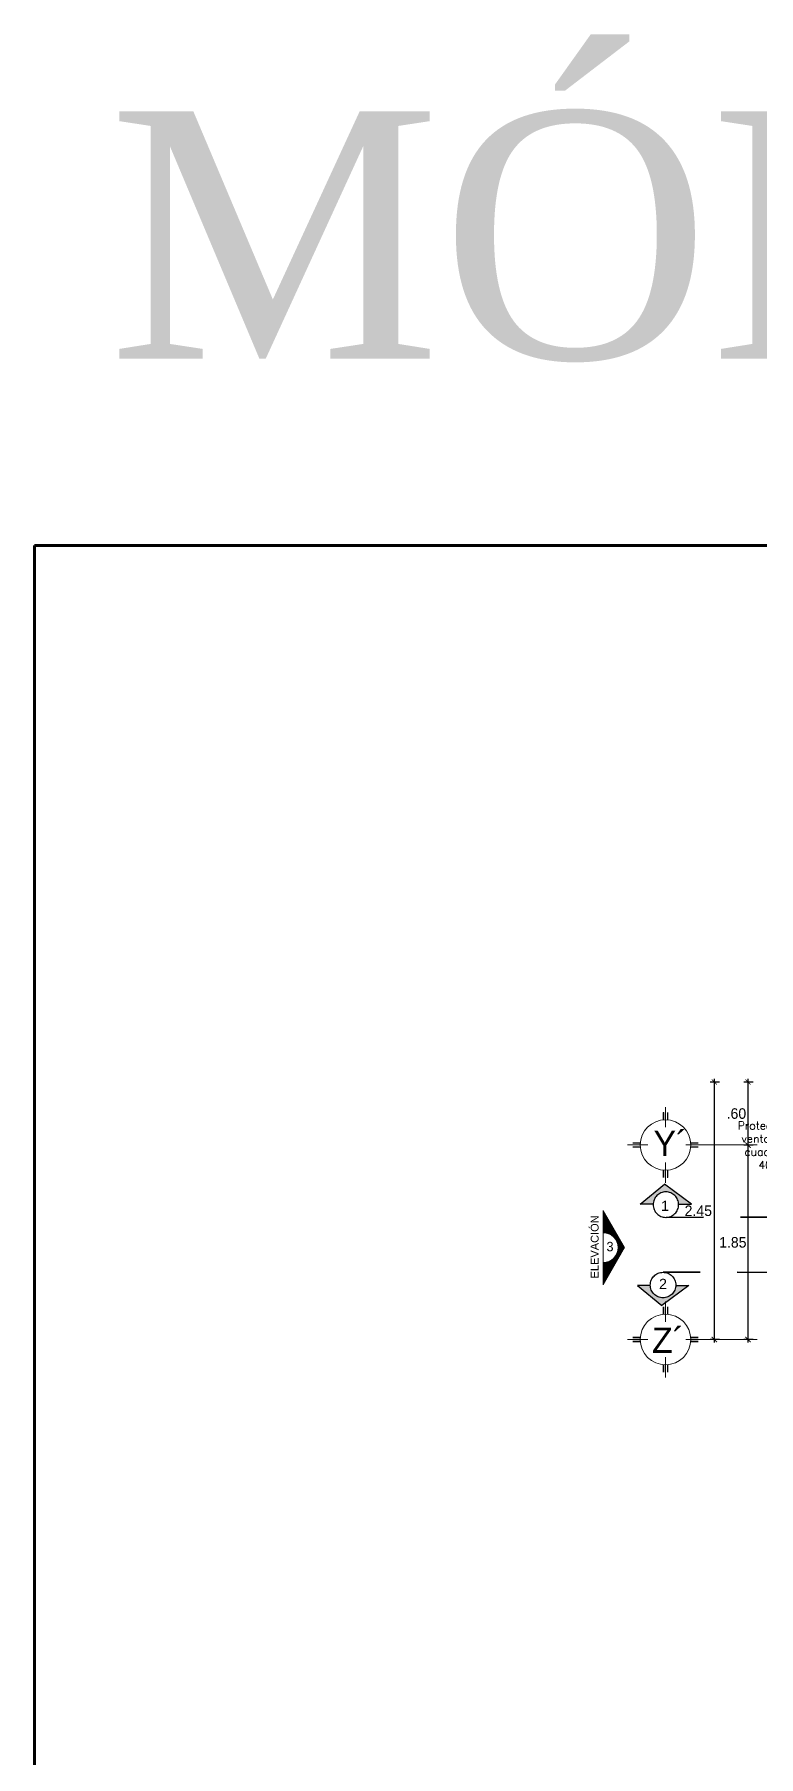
# Model space of a CAD drawing. Header units: millimetres. Extents: x -3570 to 5754, y -12788176 to 1214.
# Drawn here: x 3351.52 to 3358.41, y 1197.66 to 1214.02 of the extents above; entities that cross this region are included whole.
import ezdxf
from ezdxf import colors
from ezdxf.entities.mleader import LeaderData, LeaderLine
from ezdxf.enums import TextEntityAlignment as Align
from ezdxf.math import Vec2, Vec3

# ---------------------------------------------------------------- set-up
doc = ezdxf.new("R2010")
doc.units = ezdxf.units.MM
for name, pattern in [('ACAD_ISO04W100', [30, 24, -3, 0, -3]), ('ACAD_ISO10W100', [18, 12, -3, 0, -3]), ('Rayas Pequeñas', [0.705556, 0.352778, -0.352778])]:
    doc.linetypes.add(name, pattern=pattern)
for name, color, linetype, lineweight in [('01', 1, 'Continuous', 0), ('49. EJES.', 152, 'Continuous', 5), ('55. INDICADORES - TEXTO (SOLO MÓDULOS).', 45, 'Continuous', 5), ('MUEBLES-OLIIII', 251, 'Continuous', 5), ('SGE_TEXTO-CHICOS-03', 3, 'Continuous', 9), ('Tex', 7, 'Continuous', 15), ('TEXTOS', 2, 'Continuous', 20), ('TEXTOS-CHICOS-03', 3, 'Continuous', 5)]:
    doc.layers.add(name, color=color, linetype=linetype, lineweight=lineweight)
doc.layers.add('A_INDICACIONES', color=40, linetype='Continuous')
doc.layers.add('CORTES', color=132, linetype='Continuous')
doc.styles.add('ARIAL', font='arial.ttf')
doc.styles.add('ESC 1-50 C', font='arial.ttf', dxfattribs={"height": 0.075})
doc.styles.add('nemi', font='GOTHIC.TTF')
doc.styles.add('Soschany V-Ub.', font='arial.ttf')
doc.styles.add('style2', font='times.ttf')
doc.dimstyles.new('COTA NEMI', dxfattribs={"dimscale": 0, "dimtxt": 0.1, "dimasz": 0.05, "dimexe": 0.04, "dimexo": 0.1, "dimgap": 0.022, "dimtad": 2, "dimtih": 1, "dimtoh": 1, "dimzin": 5, "dimdsep": 46, "dimtxsty": 'nemi', "dimblk": 'ARCHTICK', "dimcen": 0, "dimdle": 0.03, "dimclrd": 1, "dimclre": 1, "dimclrt": 256, "dimaunit": 1, "dimazin": 0, "dimtfac": 1, "dimtix": 1, "dimtmove": 0, "dimatfit": 3, "dimldrblk": 'ARCHTICK', "dimfxl": 0.05, "dimfxlon": 1, "dimtolj": 1, "dimtzin": 0, "dimlwd": -1, "dimlwe": -1, "dimarcsym": 0})

# ---------------------------------------------------------------- blocks, each defined once
blk = doc.blocks.new('_ArchTick')
at = {"color": 0, "linetype": 'Continuous', "const_width": 0.15}
blk.add_lwpolyline([(-0.5, -0.5), (0.5, 0.5)], dxfattribs=at)
blk = doc.blocks.new('*D358')
at = {"color": 1, "transparency": 16777216}
for p, q in [((3358.359, 1204.067), (3358.269, 1204.067)), ((3358.309, 1204.097), (3358.309, 1203.437)), ((3358.359, 1203.467), (3358.269, 1203.467))]:
    blk.add_line(p, q, dxfattribs=at)
at = {"layer": 'Defpoints', "color": 0, "lineweight": 30, "transparency": 16777216}
for p in [(3358.629, 1204.067), (3358.309, 1203.467), (3358.629, 1203.467)]:
    blk.add_point(p, dxfattribs=at)
at = {"color": 1, "transparency": 16777216, "xscale": 0.05, "yscale": 0.05, "zscale": 0.05}
for p, rotation in [((3358.309, 1204.067), 90), ((3358.309, 1203.467), 270)]:
    blk.add_blockref('_ArchTick', p, dxfattribs=dict(at, rotation=rotation))
at = {"transparency": 16777216, "insert": (3358.199, 1203.767), "char_height": 0.1, "attachment_point": 5, "style": 'nemi'}
blk.add_mtext('\\A1;.60', dxfattribs=at)
blk = doc.blocks.new('*D359')
at = {"color": 1, "transparency": 16777216}
for p, q in [((3358.359, 1203.467), (3358.269, 1203.467)), ((3358.309, 1203.497), (3358.309, 1201.59)), ((3358.359, 1201.62), (3358.269, 1201.62))]:
    blk.add_line(p, q, dxfattribs=at)
at = {"layer": 'Defpoints', "color": 0, "lineweight": 30, "transparency": 16777216}
for p in [(3358.629, 1203.467), (3358.309, 1201.62), (3358.629, 1201.62)]:
    blk.add_point(p, dxfattribs=at)
at = {"color": 1, "transparency": 16777216, "xscale": 0.05, "yscale": 0.05, "zscale": 0.05}
for p, rotation in [((3358.309, 1203.467), 90), ((3358.309, 1201.62), 270)]:
    blk.add_blockref('_ArchTick', p, dxfattribs=dict(at, rotation=rotation))
at = {"transparency": 16777216, "insert": (3358.165, 1202.543), "char_height": 0.1, "attachment_point": 5, "style": 'nemi'}
blk.add_mtext('\\A1;1.85', dxfattribs=at)
blk = doc.blocks.new('*D360')
at = {"color": 1, "transparency": 16777216}
for p, q in [((3358.039, 1204.067), (3357.949, 1204.067)), ((3357.989, 1204.097), (3357.989, 1201.59)), ((3358.039, 1201.62), (3357.949, 1201.62))]:
    blk.add_line(p, q, dxfattribs=at)
at = {"layer": 'Defpoints', "color": 0, "lineweight": 30, "transparency": 16777216}
for p in [(3358.309, 1204.067), (3357.989, 1201.62), (3358.309, 1201.62)]:
    blk.add_point(p, dxfattribs=at)
at = {"color": 1, "transparency": 16777216, "xscale": 0.05, "yscale": 0.05, "zscale": 0.05}
for p, rotation in [((3357.989, 1204.067), 90), ((3357.989, 1201.62), 270)]:
    blk.add_blockref('_ArchTick', p, dxfattribs=dict(at, rotation=rotation))
at = {"transparency": 16777216, "insert": (3357.837, 1202.843), "char_height": 0.1, "attachment_point": 5, "style": 'nemi'}
blk.add_mtext('\\A1;2.45', dxfattribs=at)
blk = doc.blocks.new('eje')
at = {"layer": '49. EJES.', "ltscale": 0.01}
for p, q in [((-0.019, 1.004), (-0.019, 1.076)), ((0, 0.933), (0, 1.125)), ((-0.168, 0.765), (-0.36, 0.765)), ((-0.239, 0.745), (-0.311, 0.745)), ((0.168, 0.765), (0.36, 0.765)), ((0.239, 0.784), (0.311, 0.784)), ((0, 0.573), (0, 0.445)), ((0.019, 0.525), (0.019, 0.453))]:
    blk.add_line(p, q, dxfattribs=at)
at = {"layer": '49. EJES.'}
blk.add_line((0, 0.445), (0, -0.105), dxfattribs=at)
at = {"layer": '49. EJES.', "ltscale": 0.01, "const_width": 0.0144}
for points in [[(-0.019, 1.004), (-0.019, 1.076)], [(0.019, 1.004), (0.019, 1.076)], [(-0.239, 0.784), (-0.311, 0.784)], [(-0.239, 0.745), (-0.311, 0.745)], [(0.239, 0.784), (0.311, 0.784)], [(0.239, 0.745), (0.311, 0.745)], [(-0.019, 0.525), (-0.019, 0.453)], [(0.019, 0.525), (0.019, 0.453)]]:
    blk.add_lwpolyline(points, dxfattribs=at)
at = {"layer": '49. EJES.', "ltscale": 0.01}
blk.add_circle((0, 0.765), 0.24, dxfattribs=at)
blk = doc.blocks.new('ELEVACION')
at = {"layer": 'CORTES', "linetype": 'ACAD_ISO10W100', "ltscale": 0.1}
h = blk.add_hatch(color=1, dxfattribs=at)
h.dxf.hatch_style = 1
h.paths.add_polyline_path([(-0.232, 0.312), (-0.232, 0.162, -0.406096), (-0.089, 0.015, -0.406096), (-0.232, -0.131), (-0.232, -0.281), (0, 0)])
at = {"layer": 'CORTES', "color": 1, "linetype": 'ACAD_ISO10W100', "ltscale": 0.1}
for p, q in [((-0.232, 0.312), (0, 0)), ((-0.232, 0.162), (-0.232, 0.31)), ((-0.232, -0.281), (0, 0))]:
    blk.add_line(p, q, dxfattribs=at)
at = {"layer": 'CORTES', "linetype": 'ACAD_ISO10W100', "ltscale": 0.1}
blk.add_line((-0.232, -0.131), (-0.232, -0.281), dxfattribs=at)
at = {"layer": 'CORTES', "color": 1, "linetype": 'ACAD_ISO10W100', "ltscale": 0.1}
blk.add_circle((-0.236, 0.015), 0.147, dxfattribs=at)
blk = doc.blocks.new('2SD2S2D2')
at = {"layer": 'SGE_TEXTO-CHICOS-03'}
ml = blk.add_multileader_mtext('Standard', dxfattribs=at)
ml.set_content('{\\Fromans|c0;Proteccion de ventana tubo cuadrado de 40x40mm  }', color=256, style='ESC 1-50 C')
ml.set_leader_properties()
ml.build(insert=Vec2(0, 0))
ml.multileader.update_dxf_attribs({"text_left_attachment_type": 2, "text_right_attachment_type": 2, "dogleg_length": 0.1, "arrow_head_size": 0.07})
ctx = ml.context
ctx.base_point, ctx.char_height, ctx.arrow_head_size, ctx.landing_gap_size, ctx.plane_origin = Vec3(1074.415, 313.751), 0.075, 0.07, 0.02, Vec3(1074.624, 312.794)
ctx.left_attachment, ctx.right_attachment, ctx.text_align_type = 2, 2, 2
notes = []
notes.append((ctx, [(1, (1, 1, 0), (1075.683, 313.751), (-1, 0), 0.456, [(0, [(1075.783, 313.331)], 0, [])])]))
ctx.mtext.insert, ctx.mtext.width, ctx.mtext.alignment, ctx.mtext.flow_direction = Vec3(1075.207, 313.976), 1.17898, 3, 5
for ctx, leaders in notes:
    for number, flags, end, landing, length, lines in leaders:
        leader = LeaderData()
        leader.index, (leader.has_last_leader_line, leader.has_dogleg_vector, leader.attachment_direction) = number, flags
        leader.last_leader_point, leader.dogleg_vector, leader.dogleg_length = Vec3(end), Vec3(landing), length
        for number, points, colour, breaks in lines:
            line = LeaderLine()
            line.index, line.vertices, line.color, line.breaks = number, Vec3.list(points), colors.encode_raw_color(colour), breaks
            leader.lines.append(line)
        ctx.leaders.append(leader)

msp = doc.modelspace()

# ---------------------------------------------------------------- hatches: boundary and pattern name
at = {"layer": '55. INDICADORES - TEXTO (SOLO MÓDULOS).', "linetype": 'Continuous'}
h = msp.add_hatch(dxfattribs=at)
h.set_pattern_fill('ANSI31', color=1, scale=0.001875, angle=135)
h.set_pattern_definition([(180, (3349.9193694, 1196.4581865), (-2e-18, -0.005953125), [])])
edge = h.paths.add_edge_path()
edge.add_arc((3356.932, 1202.493), 0.142, 270, 450)
edge.add_line((3356.932, 1202.635), (3356.932, 1202.847))
edge.add_line((3356.932, 1202.847), (3357.136, 1202.493))
edge.add_line((3357.136, 1202.493), (3356.932, 1202.139))
edge.add_line((3356.932, 1202.139), (3356.932, 1202.351))

# ---------------------------------------------------------------- linework, layer by layer
at = {"color": 252, "lineweight": 70, "true_color": 0x939598}
msp.add_lwpolyline([(3351.524, 1209.168), (3408.934, 1209.168), (3408.934, 1169.873), (3351.524, 1169.873)], close=True, dxfattribs=at)
at = {"layer": '55. INDICADORES - TEXTO (SOLO MÓDULOS).', "color": 1, "linetype": 'Continuous'}
for points in [[(3356.932, 1202.351, 1), (3356.932, 1202.635), (3356.932, 1202.847), (3357.136, 1202.493), (3356.932, 1202.139)], [(3356.932, 1202.351), (3356.932, 1202.635, -1)]]:
    msp.add_lwpolyline(points, format="xyb", close=True, dxfattribs=at)
at = {"layer": 'MUEBLES-OLIIII', "color": 1, "linetype": 'Rayas Pequeñas', "lineweight": 35}
for p, q in [((3357.532, 1202.781), (3365.453, 1202.787)), ((3357.502, 1202.259), (3365.456, 1202.253))]:
    msp.add_line(p, q, dxfattribs=at)

# ---------------------------------------------------------------- block references
at = {"color": 251, "true_color": 0x636466}
msp.add_blockref('2SD2S2D2', (2283.706, 889.715), dxfattribs=at)
at = {"layer": 'A_INDICACIONES', "yscale": 0.8235621721913614, "zscale": 0.8235621721913614, "rotation": 270}
for p, xscale in [((3357.516, 1203.096), -0.8235621721913614), ((3357.489, 1201.943), 0.8235621721913614)]:
    msp.add_blockref('ELEVACION', p, dxfattribs=dict(at, xscale=xscale))
at = {"layer": 'TEXTOS', "linetype": 'ACAD_ISO04W100', "rotation": 90}
for p in [(3358.29, 1203.469), (3358.29, 1201.62)]:
    msp.add_blockref('eje', p, dxfattribs=at)

# ---------------------------------------------------------------- texts
at = {"layer": '01', "color": 7, "linetype": 'Continuous', "style": 'Soschany V-Ub.'}
for s, p in [('1', (3357.52, 1202.842)), ('2', (3357.501, 1202.1))]:
    msp.add_text(s, height=0.0966, dxfattribs=at).set_placement(p, align=Align.CENTER)
at = {"layer": '55. INDICADORES - TEXTO (SOLO MÓDULOS).', "color": 18, "true_color": 0x000000, "insert": (3356.814, 1202.8), "char_height": 0.075, "attachment_point": 3, "rotation": 90, "style": 'ARIAL'}
msp.add_mtext_dynamic_manual_height_columns('ELEVACIÓN', width=0.4766, gutter_width=4.688, heights=[0], dxfattribs=at)
at = {"layer": 'SGE_TEXTO-CHICOS-03', "ltscale": 0.01, "style": 'nemi'}
msp.add_text('3', height=0.09, dxfattribs=at).set_placement((3356.964, 1202.458))
at = {"layer": 'Tex', "insert": (3363.619, 1212.091), "char_height": 2.35057, "width": 70.53551, "attachment_point": 5, "style": 'style2'}
msp.add_mtext('\\A1;MÓDULO XIV', dxfattribs=at)
at = {"layer": 'TEXTOS-CHICOS-03', "ltscale": 0.01, "style": 'nemi'}
for s, p in [('Y´', (3357.411, 1203.365)), ('Z´', (3357.397, 1201.493))]:
    msp.add_text(s, height=0.24, dxfattribs=at).set_placement(p)

# ---------------------------------------------------------------- dimensions: what is measured, and where the dimension line sits
at = {"color": 251, "true_color": 0x636466}
for base, p1, p2, picture, middle in [((3357.989, 1201.62), (3358.309, 1204.067), (3358.309, 1201.62), '*D360', (3357.837, 1202.843)), ((3358.309, 1203.467), (3358.629, 1204.067), (3358.629, 1203.467), '*D358', (3358.199, 1203.767)), ((3358.309, 1201.62), (3358.629, 1203.467), (3358.629, 1201.62), '*D359', (3358.165, 1202.543))]:
    dim = msp.add_linear_dim(base=base, p1=p1, p2=p2, angle=90, dimstyle='COTA NEMI', override={"dimscale": 1}, dxfattribs=at)
    dim.commit()
    dim.dimension.update_dxf_attribs({"geometry": picture, "text_midpoint": middle})

doc.saveas('drawing.dxf')
